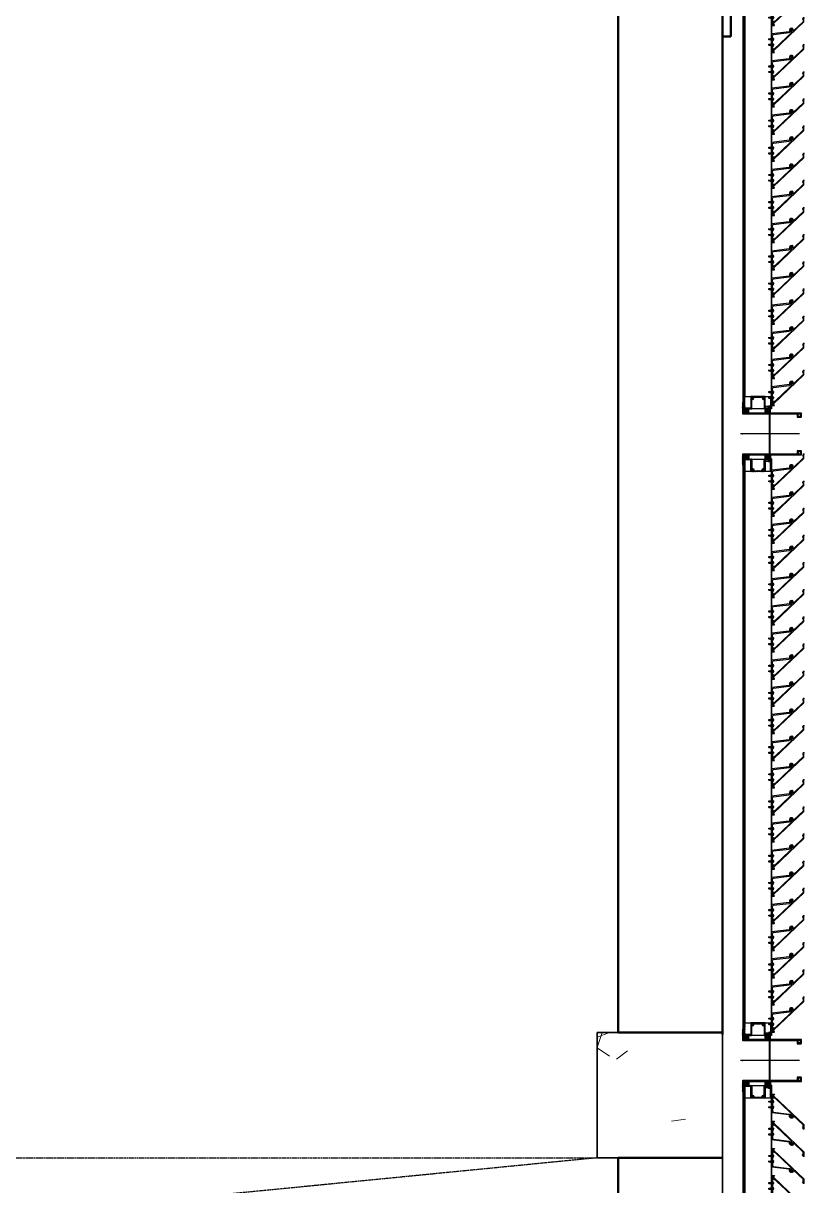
# Model space of a CAD drawing. Header units: millimetres. Extents: x -1379 to 1385823, y -4884429 to 548763.
# Drawn here: x 417374 to 419244, y -2339541 to -2336758 of the extents above; entities that cross this region are included whole.
import ezdxf

# ---------------------------------------------------------------- set-up
doc = ezdxf.new("R2010")
doc.units = ezdxf.units.MM
doc.set_wipeout_variables(frame=1)
doc.linetypes.add('CENTER', pattern=[50.8, 31.75, -6.35, 6.35, -6.35])
doc.linetypes.add('DPA_Overhead 100', pattern=[2.75, 1.75, -1])
for name, color, linetype in [('000 - CONCRETE_COL_CUT_COLOR_5', 7, 'Continuous'), ('000 - CONCRETE_EX_BUILDING_MAIN_COLOR_1', 7, 'Continuous'), ('010 - ASPG_ACCESSORIES_MAIN_COLOR_1', 7, 'Continuous'), ('010 - ASPG_EXTR_DEF_SUB', 7, 'Continuous'), ('010 - ASPG_EXTR_MAIN_COLOR_2', 7, 'Continuous'), ('010 - ASPG_FASTERN_DEF_SUB', 7, 'Continuous'), ('010 - ASPG_FRAMING_CUT_COLOR_4', 7, 'Continuous'), ('010 - ASPG_FRAMING_DEF_SUB', 7, 'Continuous'), ('010 - ASPG_FRAMING_HATCH_', 7, 'Continuous'), ('010 - ASPG_FRAMING_MAIN_COLOR_2', 7, 'Continuous'), ('010 - ASPG_FRAMING_SUB_COLOR_2', 7, 'Continuous'), ('010 - ASPG_FRAMING_WIPEOUT_', 7, 'Continuous'), ('BOLT & SCREW', 7, 'Continuous'), ('Center Line', 7, 'CENTER')]:
    doc.layers.add(name, color=color, linetype=linetype)
for name, color, linetype, lineweight in [('12-GRID', 7, 'CENTER', 13), ('A-COLS-E', 7, 'Continuous', 35), ('A-FLOR-E', 7, 'Continuous', 35), ('A-FLOR-OVHD', 7, 'DPA_Overhead 100', 25), ('SCREW', 7, 'Continuous', 5), ('WALL-E', 7, 'Continuous', 50)]:
    doc.layers.add(name, color=color, linetype=linetype, lineweight=lineweight)
pattern_1 = [(270, (1257419.24324, -520041.6224), (0.65495992507, -1.1344238721), [0.7562825814, -1.5125651628]), (30, (1257419.24324, -520041.6224), (0.65495992936, 1.1344238696), [0.7562825814, -1.5125651628]), (330, (1257419.24324, -520041.6224), (1.30991985442, -2.48e-09), [-1.5125651628, 0.7562825814])]
pattern_2 = [(315, (1257419.4929, -520021.6224), (1.3369313545, 1.3369313545), []), (45, (1257419.4929, -520021.6224), (-1.3369313545, 1.3369313545), [])]
pattern_3 = [(270, (1257419.4425, -520043.9224), (0.65495992507, -1.1344238721), [0.7562825814, -1.5125651628]), (30, (1257419.4425, -520043.9224), (0.65495992936, 1.1344238696), [0.7562825814, -1.5125651628]), (330, (1257419.4425, -520043.9224), (1.30991985442, -2.48e-09), [-1.5125651628, 0.7562825814])]
pattern_4 = [(315, (1257419.1929, -520023.9224), (1.3369313545, 1.3369313545), []), (45, (1257419.1929, -520023.9224), (-1.3369313545, 1.3369313545), [])]

# ---------------------------------------------------------------- blocks, each defined once
blk = doc.blocks.new('*U3530')
at = {"layer": '12-GRID', "color": 7, "linetype": 'CENTER'}
for p, q in [((0, -6.2), (0, 2.2)), ((-4.2, -2), (4.2, -2))]:
    blk.add_line(p, q, dxfattribs=at)
at = {"layer": 'BOLT & SCREW', "color": 7}
for p, q in [((-0.6, -1.8), (-1.8, -1.6)), ((-0.6, -2.2), (-1.8, -2.4)), ((-0.5, -1.8), (-0.9, -1.6)), ((-0.5, -2.2), (-0.9, -2.4)), ((-0.2, -1.4), (-0.4, -0.2)), ((-0.2, -1.5), (-0.4, -1.1)), ((-0.2, -2.5), (-0.4, -2.9)), ((-0.2, -2.6), (-0.4, -3.8)), ((0.2, -1.4), (0.4, -0.2)), ((0.2, -1.5), (0.4, -1.1)), ((0.4, -2.9), (0.2, -2.5)), ((0.2, -2.6), (0.4, -3.8)), ((0.5, -1.8), (0.9, -1.6)), ((0.5, -2.2), (0.9, -2.4)), ((0.6, -1.8), (1.8, -1.6)), ((0.6, -2.2), (1.8, -2.4))]:
    blk.add_line(p, q, dxfattribs=at)
for points in [[(-1.8, -1.6), (-0.9, -1.6, 0.414214), (-0.4, -1.1), (-0.4, -0.2), (0.4, -0.2), (0.4, -1.1, 0.414214), (0.9, -1.6), (1.8, -1.6), (1.8, -2.4), (0.9, -2.4, 0.414214), (0.4, -2.9), (0.4, -3.8), (-0.4, -3.8), (-0.4, -2.9, 0.414214), (-0.9, -2.4), (-1.8, -2.4)], [(0.2, -2.5, -0.414214), (0.5, -2.2), (0.6, -2.2), (0.6, -1.8), (0.5, -1.8, -0.414214), (0.2, -1.5), (0.2, -1.4), (-0.2, -1.4), (-0.2, -1.5, -0.414214), (-0.5, -1.8), (-0.6, -1.8), (-0.6, -2.2), (-0.5, -2.2, -0.414214), (-0.2, -2.5), (-0.2, -2.6), (0.2, -2.6)]]:
    blk.add_lwpolyline(points, format="xyb", close=True, dxfattribs=at)
blk.add_circle((0, -2), 3.5, dxfattribs=at)
blk = doc.blocks.new('000_ASPG_TYP_FILES_20260218-010703_FRAME_EXTR_')
at = {"layer": '010 - ASPG_FRAMING_HATCH_'}
h = blk.add_hatch(dxfattribs=at)
h.set_pattern_fill('ANSI32', scale=0.1, angle=180)
edge = h.paths.add_edge_path()
edge.add_line((2, 16), (2, 2))
edge.add_line((2, 2), (39.7, 2))
edge.add_arc((39.7, 1.7), 0.3, 0, 90, ccw=False)
edge.add_line((40, 1.7), (40, 0.3))
edge.add_arc((39.7, 0.3), 0.3, -90, 0, ccw=False)
edge.add_line((39.7, 0), (0.3, 0))
edge.add_arc((0.3, 0.3), 0.3, 180, 270, ccw=False)
edge.add_line((0, 0.3), (0, 17.7))
edge.add_arc((0.3, 17.7), 0.3, 90, 180, ccw=False)
edge.add_line((0.3, 18), (22.6, 18))
edge.add_arc((22.6, 18.5), 0.5, 270, 380.2095)
edge.add_arc((26.2, 19.8), 3.35, 182.0638, 200.2095, ccw=False)
edge.add_arc((23.6, 19.7), 0.76, 2.0638, 182.0638, ccw=False)
edge.add_arc((26.2, 19.8), 1.83, 182.0638, 447.9362)
edge.add_arc((26.3, 22.4), 0.76, 87.9362, 267.9362, ccw=False)
edge.add_arc((26.2, 19.8), 3.35, 69.7905, 87.9362, ccw=False)
edge.add_arc((27.5, 23.4), 0.5, 249.7905, 360)
edge.add_line((28, 23.4), (28, 26.7))
edge.add_line((28, 26.7), (28.5, 27.2))
edge.add_line((28.5, 27.2), (28, 27.7))
edge.add_line((28, 27.7), (28, 38.6))
edge.add_line((28, 38.6), (28.5, 39.1))
edge.add_line((28.5, 39.1), (28, 39.6))
edge.add_line((28, 39.6), (28, 42.9))
edge.add_arc((27.5, 42.9), 0.5, 0, 110.2095)
edge.add_arc((26.2, 46.5), 3.35, 272.0638, 290.2095, ccw=False)
edge.add_arc((26.3, 43.9), 0.76, 92.0638, 272.0638, ccw=False)
edge.add_arc((26.2, 46.5), 1.83, 272.0638, 537.9362)
edge.add_arc((23.6, 46.6), 0.76, 177.9362, 357.9362, ccw=False)
edge.add_arc((26.2, 46.5), 3.35, 159.7905, 177.9362, ccw=False)
edge.add_arc((22.6, 47.8), 0.5, 339.7905, 450)
edge.add_line((22.6, 48.3), (0.3, 48.3))
edge.add_arc((0.3, 48.6), 0.3, 180, 270, ccw=False)
edge.add_line((0, 48.6), (0, 60))
edge.add_arc((0.3, 60), 0.3, 90, 180, ccw=False)
edge.add_line((0.3, 60.3), (5, 60.3))
edge.add_line((5, 60.3), (5, 65))
edge.add_arc((5.3, 65), 0.3, 90, 180, ccw=False)
edge.add_line((5.3, 65.3), (30, 65.3))
edge.add_line((30, 65.3), (30, 63.6))
edge.add_arc((29.7, 63.6), 0.3, -90, 0, ccw=False)
edge.add_line((29.7, 63.3), (7.3, 63.3))
edge.add_arc((7.3, 63), 0.3, 90, 180)
edge.add_line((7, 63), (7, 58.3))
edge.add_line((7, 58.3), (2.3, 58.3))
edge.add_arc((2.3, 58), 0.3, 90, 180)
edge.add_line((2, 58), (2, 50.6))
edge.add_arc((2.3, 50.6), 0.3, 180, 270)
edge.add_line((2.3, 50.3), (29.7, 50.3))
edge.add_arc((29.7, 50), 0.3, 0, 90, ccw=False)
edge.add_line((30, 50), (30, 26.7))
edge.add_line((30, 26.7), (30, 16.3))
edge.add_arc((29.7, 16.3), 0.3, -90, 0, ccw=False)
edge.add_line((29.7, 16), (2, 16))
at = {"layer": '010 - ASPG_FRAMING_CUT_COLOR_4', "color": 7}
blk.add_lwpolyline([(2, 16), (2, 2), (39.7, 2, -0.414214), (40, 1.7), (40, 0.3, -0.414214), (39.7, 0), (0.3, 0, -0.414214), (0, 0.3), (0, 17.7, -0.414214), (0.3, 18), (22.6, 18, 0.52173), (23, 18.7, -0.079342), (22.8, 19.7, -1), (24.3, 19.8, 2.296346), (26.2, 21.7, -1), (26.3, 23.2, -0.079342), (27.3, 23, 0.52173), (28, 23.4), (28, 26.7), (28.5, 27.2), (28, 27.7), (28, 38.6), (28.5, 39.1), (28, 39.6), (28, 42.9, 0.52173), (27.3, 43.3, -0.079342), (26.3, 43.1, -1), (26.2, 44.6, 2.296346), (24.3, 46.5, -1), (22.8, 46.6, -0.079342), (23, 47.6, 0.52173), (22.6, 48.3), (0.3, 48.3, -0.414214), (0, 48.6), (0, 60, -0.414214), (0.3, 60.3), (5, 60.3), (5, 65, -0.414214), (5.3, 65.3), (30, 65.3), (30, 63.6, -0.414214), (29.7, 63.3), (7.3, 63.3, 0.414214), (7, 63), (7, 58.3), (2.3, 58.3, 0.414214), (2, 58), (2, 50.6, 0.414214), (2.3, 50.3), (29.7, 50.3, -0.414214), (30, 50), (30, 26.7), (30, 16.3, -0.414214), (29.7, 16)], format="xyb", close=True, dxfattribs=at)
at = {"color": 7}
for p in [(26.2, 48.5), (26.2, 21.8)]:
    blk.add_blockref('*U3530', p, dxfattribs=at)
blk = doc.blocks.new('*U3143')
at = {"layer": '010 - ASPG_FRAMING_HATCH_', "transparency": 33554585}
h = blk.add_hatch(dxfattribs=at)
h.set_pattern_fill('ANSI32', scale=0.25)
edge = h.paths.add_edge_path()
edge.add_line((2, -50), (2, -75))
edge.add_line((2, -75), (0, -75))
edge.add_line((0, -75), (0, -49))
edge.add_arc((1, -49), 1, 90, 180, ccw=False)
edge.add_line((1, -48), (63, -48))
edge.add_arc((63, -47), 1, 270, 360)
edge.add_line((64, -47), (64, 47))
edge.add_arc((63, 47), 1, 0, 90)
edge.add_line((63, 48), (1, 48))
edge.add_arc((1, 49), 1, 180, 270, ccw=False)
edge.add_line((0, 49), (0, 75))
edge.add_line((0, 75), (2, 75))
edge.add_line((2, 75), (2, 50))
edge.add_line((2, 50), (141, 50))
edge.add_line((141, 50), (141, 41))
edge.add_arc((140, 41), 1, 270, 360, ccw=False)
edge.add_line((140, 40), (132, 40))
edge.add_arc((132, 41), 1, 180, 270, ccw=False)
edge.add_line((131, 41), (131, 47))
edge.add_arc((130, 47), 1, 0, 90)
edge.add_line((130, 48), (67, 48))
edge.add_arc((67, 47), 1, 90, 180)
edge.add_line((66, 47), (66, -47))
edge.add_arc((67, -47), 1, 180, 270)
edge.add_line((67, -48), (130, -48))
edge.add_arc((130, -47), 1, 270, 360)
edge.add_line((131, -47), (131, -41))
edge.add_arc((132, -41), 1, 90, 180, ccw=False)
edge.add_line((132, -40), (140, -40))
edge.add_arc((140, -41), 1, 0, 90, ccw=False)
edge.add_line((141, -41), (141, -50))
edge.add_line((141, -50), (2, -50))
h.paths.add_polyline_path([(139, 48), (139, 42), (133, 42), (133, 48)], flags=16)
h.paths.add_polyline_path([(139, -48), (139, -42), (133, -42), (133, -48)], flags=16)
at = {"layer": '010 - ASPG_FRAMING_HATCH_'}
h = blk.add_hatch(dxfattribs=at)
h.set_pattern_fill('ANSI37', scale=0.595498, angle=-90)
h.set_pattern_definition(pattern_4)
edge = h.paths.add_edge_path()
edge.add_ellipse((11.5, 55), major_axis=(0, -5), ratio=0.644482, start_angle=180, end_angle=360, ccw=False)
edge.add_line((11.5, 60), (2, 60))
edge.add_arc((-7.9, 55), 11.1, -26.7963, 26.7963, ccw=False)
edge.add_line((2, 50), (11.5, 50))
h = blk.add_hatch(dxfattribs=at)
h.set_pattern_fill('HONEY', scale=0.238199, angle=-90)
h.set_pattern_definition(pattern_3)
edge = h.paths.add_edge_path()
edge.add_ellipse((11.8, 55), major_axis=(0, -5), ratio=0.644482, start_angle=0, end_angle=360, ccw=False)
h = blk.add_hatch(dxfattribs=at)
h.set_pattern_fill('HONEY', scale=0.238199, angle=-90)
h.set_pattern_definition(pattern_1)
edge = h.paths.add_edge_path()
edge.add_ellipse((57.5, 55), major_axis=(0, -5), ratio=0.644482, start_angle=0, end_angle=360)
h = blk.add_hatch(dxfattribs=at)
h.set_pattern_fill('ANSI37', scale=0.595498, angle=-90)
h.set_pattern_definition(pattern_2)
edge = h.paths.add_edge_path()
edge.add_ellipse((57.8, 55), major_axis=(0, -5), ratio=0.644482, start_angle=0, end_angle=180)
edge.add_line((57.8, 60), (62, 60))
edge.add_arc((62, 60.3), 0.3, -90, 0)
edge.add_line((62.3, 60.3), (62.3, 61))
edge.add_line((62.3, 61), (61.8, 61.5))
edge.add_line((61.8, 61.5), (62.3, 62))
edge.add_line((62.3, 62), (61.8, 62.5))
edge.add_line((61.8, 62.5), (62.3, 63))
edge.add_line((62.3, 63), (61.8, 63.5))
edge.add_line((61.8, 63.5), (62.3, 64))
edge.add_line((62.3, 64), (62.3, 65))
edge.add_line((62.3, 65), (63.3, 65))
edge.add_line((63.3, 65), (63.8, 65.5))
edge.add_line((63.8, 65.5), (64.3, 65))
edge.add_line((64.3, 65), (64.8, 65.5))
edge.add_line((64.8, 65.5), (65.3, 65))
edge.add_line((65.3, 65), (65.8, 65.5))
edge.add_line((65.8, 65.5), (66.3, 65))
edge.add_line((66.3, 65), (67, 65))
edge.add_arc((67, 65.3), 0.3, -90, 0)
edge.add_line((67.3, 65.3), (67.3, 60))
edge.add_arc((77.2, 55), 11.1, 153.2037, 206.7963)
edge.add_line((67.3, 50), (57.8, 50))
h = blk.add_hatch(dxfattribs=at)
h.set_pattern_fill('ANSI37', scale=0.595498, angle=-90)
h.set_pattern_definition(pattern_4)
edge = h.paths.add_edge_path()
edge.add_ellipse((11.5, -55), major_axis=(0, 5), ratio=0.644482, start_angle=0, end_angle=180)
edge.add_line((11.5, -60), (2, -60))
edge.add_arc((-7.9, -55), 11.1, 333.2037, 386.7963)
edge.add_line((2, -50), (11.5, -50))
h = blk.add_hatch(dxfattribs=at)
h.set_pattern_fill('HONEY', scale=0.238199, angle=-90)
h.set_pattern_definition(pattern_3)
edge = h.paths.add_edge_path()
edge.add_ellipse((11.8, -55), major_axis=(0, 5), ratio=0.644482, start_angle=0, end_angle=360)
h = blk.add_hatch(dxfattribs=at)
h.set_pattern_fill('HONEY', scale=0.238199, angle=-90)
h.set_pattern_definition(pattern_1)
edge = h.paths.add_edge_path()
edge.add_ellipse((57.5, -55), major_axis=(0, 5), ratio=0.644482, start_angle=0, end_angle=360, ccw=False)
h = blk.add_hatch(dxfattribs=at)
h.set_pattern_fill('ANSI37', scale=0.595498, angle=-90)
h.set_pattern_definition(pattern_2)
edge = h.paths.add_edge_path()
edge.add_ellipse((57.8, -55), major_axis=(0, 5), ratio=0.644482, start_angle=180, end_angle=360, ccw=False)
edge.add_line((57.8, -60), (62, -60))
edge.add_arc((62, -60.3), 0.3, 360, 450, ccw=False)
edge.add_line((62.3, -60.3), (62.3, -61))
edge.add_line((62.3, -61), (61.8, -61.5))
edge.add_line((61.8, -61.5), (62.3, -62))
edge.add_line((62.3, -62), (61.8, -62.5))
edge.add_line((61.8, -62.5), (62.3, -63))
edge.add_line((62.3, -63), (61.8, -63.5))
edge.add_line((61.8, -63.5), (62.3, -64))
edge.add_line((62.3, -64), (62.3, -65))
edge.add_line((62.3, -65), (63.3, -65))
edge.add_line((63.3, -65), (63.8, -65.5))
edge.add_line((63.8, -65.5), (64.3, -65))
edge.add_line((64.3, -65), (64.8, -65.5))
edge.add_line((64.8, -65.5), (65.3, -65))
edge.add_line((65.3, -65), (65.8, -65.5))
edge.add_line((65.8, -65.5), (66.3, -65))
edge.add_line((66.3, -65), (67, -65))
edge.add_arc((67, -65.3), 0.3, 360, 450, ccw=False)
edge.add_line((67.3, -65.3), (67.3, -60))
edge.add_arc((77.2, -55), 11.1, 153.2037, 206.7963, ccw=False)
edge.add_line((67.3, -50), (57.8, -50))
at = {"layer": '010 - ASPG_FASTERN_DEF_SUB', "color": 7}
blk.add_point((0, 0), dxfattribs=at)
at = {"layer": '010 - ASPG_FRAMING_CUT_COLOR_4', "color": 7}
blk.add_lwpolyline([(2, -50), (2, -75), (0, -75), (0, -49, -0.414214), (1, -48), (63, -48, 0.414214), (64, -47), (64, 47, 0.414214), (63, 48), (1, 48, -0.414214), (0, 49), (0, 75), (2, 75), (2, 50), (141, 50), (141, 41, -0.414214), (140, 40), (132, 40, -0.414214), (131, 41), (131, 47, 0.414214), (130, 48), (67, 48, 0.414214), (66, 47), (66, -47, 0.414214), (67, -48), (130, -48, 0.414214), (131, -47), (131, -41, -0.414214), (132, -40), (140, -40, -0.414214), (141, -41), (141, -50)], format="xyb", close=True, dxfattribs=at)
for points in [[(139, 48), (139, 42), (133, 42), (133, 48)], [(139, -48), (139, -42), (133, -42), (133, -48)]]:
    blk.add_lwpolyline(points, close=True, dxfattribs=at)
at = {"layer": '010 - ASPG_FRAMING_DEF_SUB', "color": 7, "transparency": 33554508}
blk.add_line((136.5, 0), (-4.5, 0), dxfattribs=at)
at = {"layer": '010 - ASPG_FRAMING_DEF_SUB', "color": 7, "transparency": 33554457}
for points in [[(2, 50), (15, 50), (15, 60), (2, 60)], [(54.3, 50), (67.3, 50), (67.3, 65.5), (54.3, 65.5)], [(2, -50), (15, -50), (15, -60), (2, -60)], [(54.3, -50), (67.3, -50), (67.3, -65.5), (54.3, -65.5)]]:
    blk.add_lwpolyline(points, close=True, dxfattribs=at)
at = {"layer": '010 - ASPG_FRAMING_SUB_COLOR_2', "color": 7}
for points in [[(11.8, 50), (2, 50, 0.238199), (2, 60), (11.8, 60)], [(57.5, 50), (67.3, 50, -0.238199), (67.3, 60), (67.3, 65.3, -0.414214), (67, 65), (66.3, 65), (65.8, 65.5), (65.3, 65), (64.8, 65.5), (64.3, 65), (63.8, 65.5), (63.3, 65), (62.3, 65), (62.3, 64), (61.8, 63.5), (62.3, 63), (61.8, 62.5), (62.3, 62), (61.8, 61.5), (62.3, 61), (62.3, 60.3, -0.414214), (62, 60), (57.5, 60)], [(11.8, -50), (2, -50, -0.238199), (2, -60), (11.8, -60)], [(57.5, -50), (67.3, -50, 0.238199), (67.3, -60), (67.3, -65.3, 0.414214), (67, -65), (66.3, -65), (65.8, -65.5), (65.3, -65), (64.8, -65.5), (64.3, -65), (63.8, -65.5), (63.3, -65), (62.3, -65), (62.3, -64), (61.8, -63.5), (62.3, -63), (61.8, -62.5), (62.3, -62), (61.8, -61.5), (62.3, -61), (62.3, -60.3, 0.414214), (62, -60), (57.5, -60)]]:
    blk.add_lwpolyline(points, format="xyb", dxfattribs=at)
at = {"layer": '010 - ASPG_FRAMING_SUB_COLOR_2', "color": 7, "extrusion": (0, 0, -1)}
for centre, major_axis in [((11.8, 55), (0, -5)), ((57.5, -55), (0, 5))]:
    blk.add_ellipse(centre, major_axis=major_axis, ratio=0.644482, dxfattribs=at)
at = {"layer": '010 - ASPG_FRAMING_SUB_COLOR_2', "color": 7}
for centre, major_axis in [((57.5, 55), (0, -5)), ((11.8, -55), (0, 5))]:
    blk.add_ellipse(centre, major_axis=major_axis, ratio=0.644482, dxfattribs=at)
blk = doc.blocks.new('PZG35-9D5')
at = {"layer": 'Center Line', "color": 7}
blk.add_line((0, 3.7), (0, -10.5), dxfattribs=at)
at = {"layer": 'SCREW', "color": 7}
for p, q in [((-1.4, 0), (-1.4, -1.1)), ((1.4, 0), (1.4, -0.6)), ((-1.9, -1.4), (1.9, -0.9)), ((-1.9, -1.4), (-1.4, -1.1)), ((-1.9, -1.4), (-1.4, -1.7)), ((-1.9, -2.7), (1.9, -2.2)), ((-1.9, -2.7), (-1.4, -2.4)), ((-1.9, -2.7), (-1.4, -3)), ((-1.9, -4), (-1.4, -3.7)), ((-1.9, -4), (-1, -3.9)), ((-1.9, -4), (-1.4, -4.3)), ((-1.4, -1.1), (1.4, -0.6)), ((-1.4, -1.7), (1.4, -1.2)), ((-1.4, -1.7), (-1.4, -2.4)), ((-1.4, -2.4), (1.4, -1.9)), ((-1.4, -3), (1.4, -2.5)), ((-1.4, -3), (-1.4, -3.7)), ((-1.4, -3.7), (-0.8, -3.6)), ((-1.4, -4.3), (-1.4, -8.1)), ((-1.4, -4.3), (-1.2, -4.3)), ((0, -9.5), (-1.4, -8.1)), ((0, -9.5), (1.4, -8.1)), ((0.6, -3.3), (1.4, -3.2)), ((0.7, -3.7), (1.9, -3.5)), ((0.7, -3.9), (1.4, -3.8)), ((0.7, -4.6), (1.4, -4.5)), ((0.7, -5), (1.9, -4.8)), ((0.7, -5.2), (1.4, -5.1)), ((1.9, -0.9), (1.4, -0.6)), ((1.9, -0.9), (1.4, -1.2)), ((1.4, -1.2), (1.4, -1.9)), ((1.9, -2.2), (1.4, -1.9)), ((1.9, -2.2), (1.4, -2.5)), ((1.4, -2.5), (1.4, -3.2)), ((1.9, -3.5), (1.4, -3.2)), ((1.9, -3.5), (1.4, -3.8)), ((1.4, -3.8), (1.4, -4.5)), ((1.9, -4.8), (1.4, -4.5)), ((1.9, -4.8), (1.4, -5.1)), ((1.4, -5.1), (1.4, -8.1))]:
    blk.add_line(p, q, dxfattribs=at)
blk.add_lwpolyline([(0, -9.5), (0.7, -5.2), (0.7, -3.6, 0.417657), (0.4, -3.3, 0.108102), (-0.8, -3.6), (-1.4, -4.7)], format="xyb", dxfattribs=at)
blk = doc.blocks.new('*U3139')
at = {"layer": 'SCREW', "color": 7}
blk.add_lwpolyline([(3, 1.8, 0.09906), (0.8, 2.5), (0.8, 2.3), (-0.8, 2.3), (-0.8, 2.5, 0.09906), (-3, 1.8, 0.266588), (-3.5, 1), (-3.5, 0.2, 0.414214), (-3.3, 0), (3.3, 0, 0.414214), (3.5, 0.2), (3.5, 1, 0.266588)], format="xyb", close=True, dxfattribs=at)
blk.add_blockref('PZG35-9D5', (0, 0), dxfattribs=at)
blk = doc.blocks.new('*U3144')
at = {"color": 7}
blk.add_point((0, 0), dxfattribs=at)
at = {"layer": '010 - ASPG_ACCESSORIES_MAIN_COLOR_1', "color": 7}
blk.add_lwpolyline([(-39.7, -0.6, 0.414214), (-40, -0.9), (-40, -7.4, 0.57735), (-39.7, -7.6), (-36.6, -5.8, 0.767327), (-36.8, -5.3), (-37.9, -5.3, -0.414214), (-38.2, -5), (-38.2, -2.8, -0.414214), (-38, -2.6), (-32.2, -2.6, -0.388879), (-32, -2.8), (-31.8, -4.3, 0.388879), (-31.3, -4.8), (-30.3, -4.8, 0.414214), (-30, -4.5), (-30, -2.9, -0.414214), (-29.7, -2.6), (0.4, -2.6, -0.378969), (3.4, -5.2), (8, -42.5, 0.446593), (11.6, -45.1, -0.489802), (16.1, -48.7), (16.1, -49.4, -0.18248), (15.8, -50, -0.267949), (15.3, -50.2, 1.122115), (15.1, -52.3, 0.405004), (18.1, -49.4), (18.1, -48.7, 0.489805), (11.2, -43.1, -0.446597), (9.9, -42.3), (4.9, -0.8, 0.364176), (4.6, -0.6)], format="xyb", close=True, dxfattribs=at)
at = {"layer": '010 - ASPG_EXTR_DEF_SUB', "color": 7}
for p in [(-40, -0.5), (43.4, -76.9), (43.4, -77.5)]:
    blk.add_point(p, dxfattribs=at)
at = {"layer": '010 - ASPG_EXTR_MAIN_COLOR_2', "color": 7}
blk.add_lwpolyline([(11.4, -48.2), (11.5, -47.4), (12.2, -47.6), (12.3, -46.8, -0.535538), (14.2, -49.2, 0.991572), (15.7, -49.6, 1.157025), (8.8, -48.8, -0.688558), (8.3, -49), (-17.1, -22.2), (-32.3, -6.1), (-32.3, -2.9, 0.414312), (-32.6, -2.6), (-37.5, -2.6, 0.414116), (-37.8, -2.9), (-37.8, -4.3, 0.414214), (-37.5, -4.6), (-36, -4.6, -0.205895), (-35.8, -4.7), (33.2, -77.5), (43.1, -77.5, 0.668179), (43.4, -77), (40.5, -74.2, 0.668179), (40, -74.4), (40, -76), (33.9, -76), (11.9, -52.8, -0.558354), (12.1, -52, 0.766275), (12, -50.4, -0.438583), (10.7, -48.1)], format="xyb", close=True, dxfattribs=at)
at = {"layer": 'SCREW', "color": 7, "rotation": 180}
for p in [(-21.6, -2.5), (-8.2, -2.5)]:
    blk.add_blockref('*U3139', p, dxfattribs=at)
blk = doc.blocks.new('*U3052')
at = {"color": 7}
blk.add_wipeout([(1440, 4), (60, 4), (60, 69.3), (1440, 69.3)], dxfattribs=at).dxf.layer = '010 - ASPG_FRAMING_WIPEOUT_'
blk.add_point((60, 69.5), dxfattribs=at)
at = {"layer": '010 - ASPG_FRAMING_MAIN_COLOR_2', "color": 7}
blk.add_lwpolyline([(1410, 69.3), (90, 69.3), (90, 6), (1410, 6)], close=True, dxfattribs=at)
at = {"layer": '010 - ASPG_FRAMING_SUB_COLOR_2', "color": 7}
for points in [[(1440, 4), (60, 4), (60, 69.3), (1440, 69.3)], [(60, 2), (60, 4), (1440, 4), (1440, 2)]]:
    blk.add_lwpolyline(points, close=True, dxfattribs=at)
at = {"color": 7, "transparency": 33554559, "xscale": -1, "rotation": 270}
for p in [(0, 0), (1500, 0)]:
    blk.add_blockref('*U3143', p, dxfattribs=at)
at = {"color": 7, "rotation": 180}
for p in [(91.8, 69.3), (156.8, 69.3), (221.8, 69.3), (286.8, 69.3), (351.8, 69.3), (416.8, 69.3), (481.8, 69.3), (546.8, 69.3), (611.8, 69.3), (676.8, 69.3), (741.8, 69.3), (806.8, 69.3), (871.8, 69.3), (936.8, 69.3), (1001.8, 69.3), (1066.8, 69.3), (1131.8, 69.3), (1196.8, 69.3), (1261.8, 69.3), (1326.8, 69.3), (1391.8, 69.3)]:
    blk.add_blockref('*U3144', p, dxfattribs=at)
at = {"color": 7}
blk.add_blockref('000_ASPG_TYP_FILES_20260218-010703_FRAME_EXTR_', (60, 4), dxfattribs=at)
at = {"color": 7, "xscale": -1}
blk.add_blockref('000_ASPG_TYP_FILES_20260218-010703_FRAME_EXTR_', (1440, 4), dxfattribs=at)
blk = doc.blocks.new('*U1419')
at = {"color": 7}
blk.add_wipeout([(1803, 4), (60, 4), (60, 69.3), (1803, 69.3)], dxfattribs=at).dxf.layer = '010 - ASPG_FRAMING_WIPEOUT_'
blk.add_point((60, 69.5), dxfattribs=at)
at = {"layer": '010 - ASPG_FRAMING_MAIN_COLOR_2', "color": 7}
blk.add_lwpolyline([(1773, 69.3), (90, 69.3), (90, 6), (1773, 6)], close=True, dxfattribs=at)
at = {"layer": '010 - ASPG_FRAMING_SUB_COLOR_2', "color": 7}
for points in [[(1803, 4), (60, 4), (60, 69.3), (1803, 69.3)], [(60, 2), (60, 4), (1803, 4), (1803, 2)]]:
    blk.add_lwpolyline(points, close=True, dxfattribs=at)
at = {"color": 7, "transparency": 33554559, "xscale": -1, "rotation": 270}
blk.add_blockref('*U3143', (0, 0), dxfattribs=at)
at = {"color": 7, "xscale": -1, "rotation": 180}
for p in [(120.3, 69.3), (185.3, 69.3), (250.3, 69.3), (315.3, 69.3), (380.3, 69.3), (445.3, 69.3), (510.3, 69.3), (575.3, 69.3), (640.3, 69.3), (705.3, 69.3), (770.3, 69.3), (835.3, 69.3), (900.3, 69.3), (965.3, 69.3), (1030.3, 69.3), (1095.3, 69.3), (1160.3, 69.3), (1225.3, 69.3), (1290.3, 69.3), (1355.3, 69.3), (1420.3, 69.3), (1485.3, 69.3), (1550.3, 69.3), (1615.3, 69.3), (1680.3, 69.3), (1745.3, 69.3)]:
    blk.add_blockref('*U3144', p, dxfattribs=at)
at = {"color": 7}
blk.add_blockref('000_ASPG_TYP_FILES_20260218-010703_FRAME_EXTR_', (60, 4), dxfattribs=at)
at = {"color": 7, "xscale": -1}
blk.add_blockref('000_ASPG_TYP_FILES_20260218-010703_FRAME_EXTR_', (1803, 4), dxfattribs=at)
blk = doc.blocks.new('C-1-IV01_REV00_20260605-140059_LOPF_ASPG')
at = {"color": 7, "rotation": 270}
blk.add_blockref('*U3052', (16493, -7077), dxfattribs=at)
blk.add_blockref('*U3052', (16493, -8577), dxfattribs=at)
blk.add_blockref('*U1419', (16493, -10077), dxfattribs=at)
blk = doc.blocks.new('DPA_Rectangular - 300 x 700mm-V7-IV01 - LOWER ROOF LEVEL PLAN')
at = {"layer": '000 - CONCRETE_EX_BUILDING_MAIN_COLOR_1', "color": 7}
for p, q in [((150, 350), (-150, 350)), ((-150, 350), (-150, 50)), ((150, -350), (150, 350)), ((150, 350), (150, -350))]:
    blk.add_line(p, q, dxfattribs=at)
blk = doc.blocks.new('DPA_Rectangular - 300 x 300mm-V577-IV01 - LOWER ROOF LEVEL PLAN')
at = {"layer": '000 - CONCRETE_COL_CUT_COLOR_5', "lineweight": 9}
h = blk.add_hatch(dxfattribs=at)
h.set_pattern_fill('FP_64', style=0, pattern_type=2)
h.set_pattern_definition([(50, (-233076.46, 2316850.5), (728.7365, -63.75582), [76.2, -838.2]), (355, (-233076.5, 2316850.5), (-140.97162, 764.2276), [60.96, -670.56]), (100.451, (-233015.74, 2316845.2), (587.77, 700.46675), [64.76, -712.36]), (46.184, (-233076.5, 2317053.7), (1084.31624, -168.17096), [114.3, -1257.3]), (96.636, (-232986.1, 2317039.7), (949.6099, 989.70985), [97.14, -1068.54]), (351.184, (-233076.5, 2317053.7), (949.62055, 989.70115), [91.44, -1005.84]), (21, (-232974.86, 2317002.9), (606.45787, -409.06057), [76.2, -838.2]), (326, (-232974.9, 2317002.9), (247.20834, 736.75292), [60.96, -670.56]), (71.451, (-232924.3, 2316968.8), (853.66825, 327.68547), [64.76, -712.36]), (37.5, (-233076.46, 2316850.48), (12.354693, 338.22012), [33.528, -628.904, 33.528, -1320.292]), (37.5, (-233076.46, 2316850.48), (12.354693, 338.22012), [-695.96, -647.192, 33.528, -639.572]), (7.5, (-233076.46, 2316850.48), (267.278874, 400.722127), [33.528, -354.584, 33.528, -870.204]), (7.5, (-233076.46, 2316850.48), (267.278874, 400.722127), [-421.64, -613.664, 33.528, -223.012]), (327.5, (-233303.03, 2316850.48), (542.36333, -22.915345), [33.528, -220.472, 33.528, -1810.512]), (327.5, (-233303.03, 2316850.48), (542.36333, -22.915345), [-287.528, -758.952, 33.528, -1018.032]), (317.5, (-233404.63, 2316850.5), (592.51696, 101.70711), [33.528, -296.672, 33.528, -1239.52]), (317.5, (-233404.63, 2316850.5), (592.51696, 101.70711), [-363.728, -492.76, 33.528, -713.232])])
h.paths.add_polyline_path([(150, -150), (150, 150), (-150, 150), (-150, -150)])
at = {"layer": '000 - CONCRETE_COL_CUT_COLOR_5', "color": 7}
for p, q in [((-150, 150), (150, 150)), ((-150, -150), (-150, 150)), ((150, 150), (150, -150)), ((150, -150), (-150, -150))]:
    blk.add_line(p, q, dxfattribs=at)
blk = doc.blocks.new('C-1-IV01_REV00_20260605-145550_LOPF_EX')
at = {"color": 7}
blk.add_line((16445, -16145), (16445, -6705), dxfattribs=at)
at = {"layer": 'A-FLOR-E', "color": 7}
for p, q in [((16445, -6705), (16445, -12810)), ((16445, -10010), (16445, -6805)), ((16145, -10310), (16145, -10010)), ((16145, -10010), (16445, -10010)), ((16195, -10310), (16145, -10310)), ((16195, -15895), (16195, -10310))]:
    blk.add_line(p, q, dxfattribs=at)
at = {"layer": 'A-FLOR-OVHD', "color": 7}
for p, q in [((16145, -10310), (585, -11840)), ((14445, -10310), (16145, -10310))]:
    blk.add_line(p, q, dxfattribs=at)
at = {"layer": 'WALL-E', "color": 7}
for p, q in [((16195, -10010), (16195, -6805)), ((16445, -10010), (16445, -6805)), ((16445, -6805), (16445, -10010)), ((16465, -7425), (16465, -7625)), ((16465, -7425), (16465, -7625)), ((16445, -7625), (16465, -7625)), ((16465, -7625), (16445, -7625)), ((16445, -7625), (16445, -10015)), ((16445, -10015), (16445, -7625)), ((16445, -10010), (16195, -10010)), ((16195, -10010), (16445, -10010)), ((16195, -10310), (16195, -15895)), ((16195, -15895), (16195, -10310)), ((16195, -10310), (16445, -10310)), ((16445, -10310), (16195, -10310))]:
    blk.add_line(p, q, dxfattribs=at)
at = {"layer": 'A-COLS-E', "color": 7}
for name, p in [('DPA_Rectangular - 300 x 700mm-V7-IV01 - LOWER ROOF LEVEL PLAN', (16295, -10360)), ('DPA_Rectangular - 300 x 300mm-V577-IV01 - LOWER ROOF LEVEL PLAN', (16295, -10160))]:
    blk.add_blockref(name, p, dxfattribs=at)

msp = doc.modelspace()

# ---------------------------------------------------------------- block references
at = {"color": 7}
msp.add_blockref('C-1-IV01_REV00_20260605-145550_LOPF_EX', (402604.3, -2329164.2), dxfattribs=at)

# ---------------------------------------------------------------- next in the draw order: block references
msp.add_blockref('C-1-IV01_REV00_20260605-140059_LOPF_ASPG', (402604.3, -2329164.2), dxfattribs=at)

doc.saveas('drawing.dxf')
